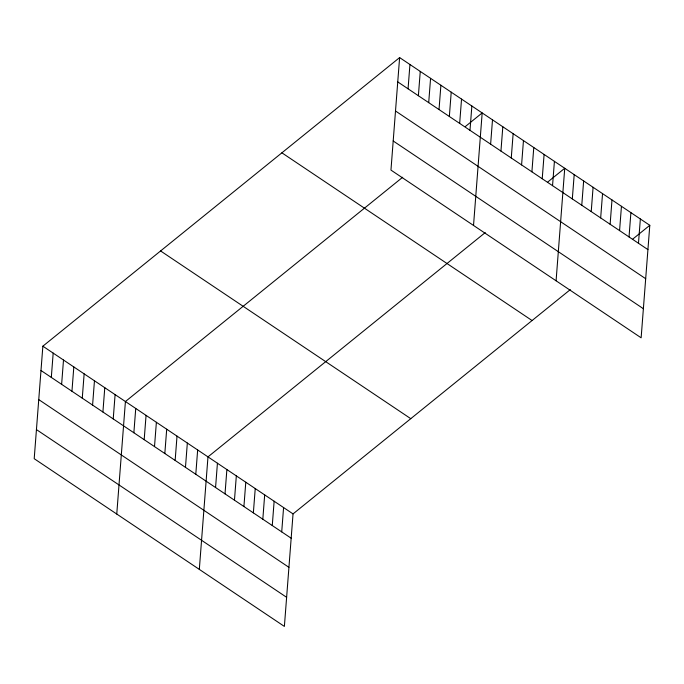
<?xml version="1.0" encoding="UTF-8"?>
<svg xmlns="http://www.w3.org/2000/svg" width="684" height="684" viewBox="0 0 684 684"><rect width="100%" height="100%" fill="white"/><g stroke="black" fill="none" stroke-linecap="round" stroke-linejoin="round"><path stroke-width="1.03" d="M399.618 57.584L390.957 170.094L641.139 337.81L649.8 225.301L399.618 57.584L42.861 346.189L34.2 458.699L284.382 626.416L293.043 513.906L570.294 289.623M51.309 377.414L53.181 353.106M61.628 384.331L63.501 360.023M71.948 391.257L73.821 366.94M82.268 398.173L84.141 373.866M92.588 405.09L94.46 380.783M102.908 412.007L104.78 387.7M113.228 418.924L115.1 394.617M116.759 514.043L125.42 401.534L402.671 177.25M133.867 432.767L135.74 408.451M144.187 439.684L146.06 415.376M154.507 446.601L156.38 422.293M164.827 453.518L166.699 429.21M175.147 460.435L177.019 436.127M185.467 467.352L187.339 443.044M195.786 474.277L197.659 449.961M199.318 569.396L207.979 456.886L485.23 232.594M215.563 487.53L217.427 463.222M225.01 493.865L226.883 469.557M234.458 500.201L236.331 475.893M243.914 506.536L245.787 482.229M253.362 512.872L255.235 488.564M262.818 519.207L264.682 494.9M272.266 525.543L274.139 501.235M281.714 531.878L283.586 507.571M408.066 88.809L409.938 64.501M418.386 95.726L420.258 71.418M428.706 102.643L430.578 78.335M439.025 109.56L440.898 85.252M449.345 116.485L451.218 92.169M459.665 123.402L461.538 99.094M469.985 130.319L471.857 106.011M473.525 225.438L482.177 112.928L465.359 126.531M490.625 144.153L492.497 119.845M500.944 151.07L502.817 126.762M511.264 157.995L513.137 133.679M521.584 164.912L523.457 140.605M531.904 171.829L533.776 147.522M542.224 178.746L544.096 154.439M552.544 185.663L554.416 161.356M556.083 280.791L564.736 168.273L547.918 181.884M572.32 198.924L574.192 174.608M581.768 205.26L583.64 180.944M591.224 211.595L593.088 187.288M600.672 217.931L602.544 193.623M610.128 224.267L611.992 199.959M619.576 230.602L621.448 206.294M629.024 236.938L630.896 212.63M638.48 243.273L640.352 218.966M632.982 238.904L649.8 225.301M397.746 81.892L647.928 249.609M395.506 110.996L645.687 278.713M393.197 140.981L643.379 308.706M281.885 152.823L532.066 320.539M160.586 250.951L410.768 418.668M42.861 346.189L293.043 513.906M40.989 370.497L291.17 538.214M38.749 399.601L288.93 567.327M36.44 429.595L286.622 597.312"/></g></svg>
